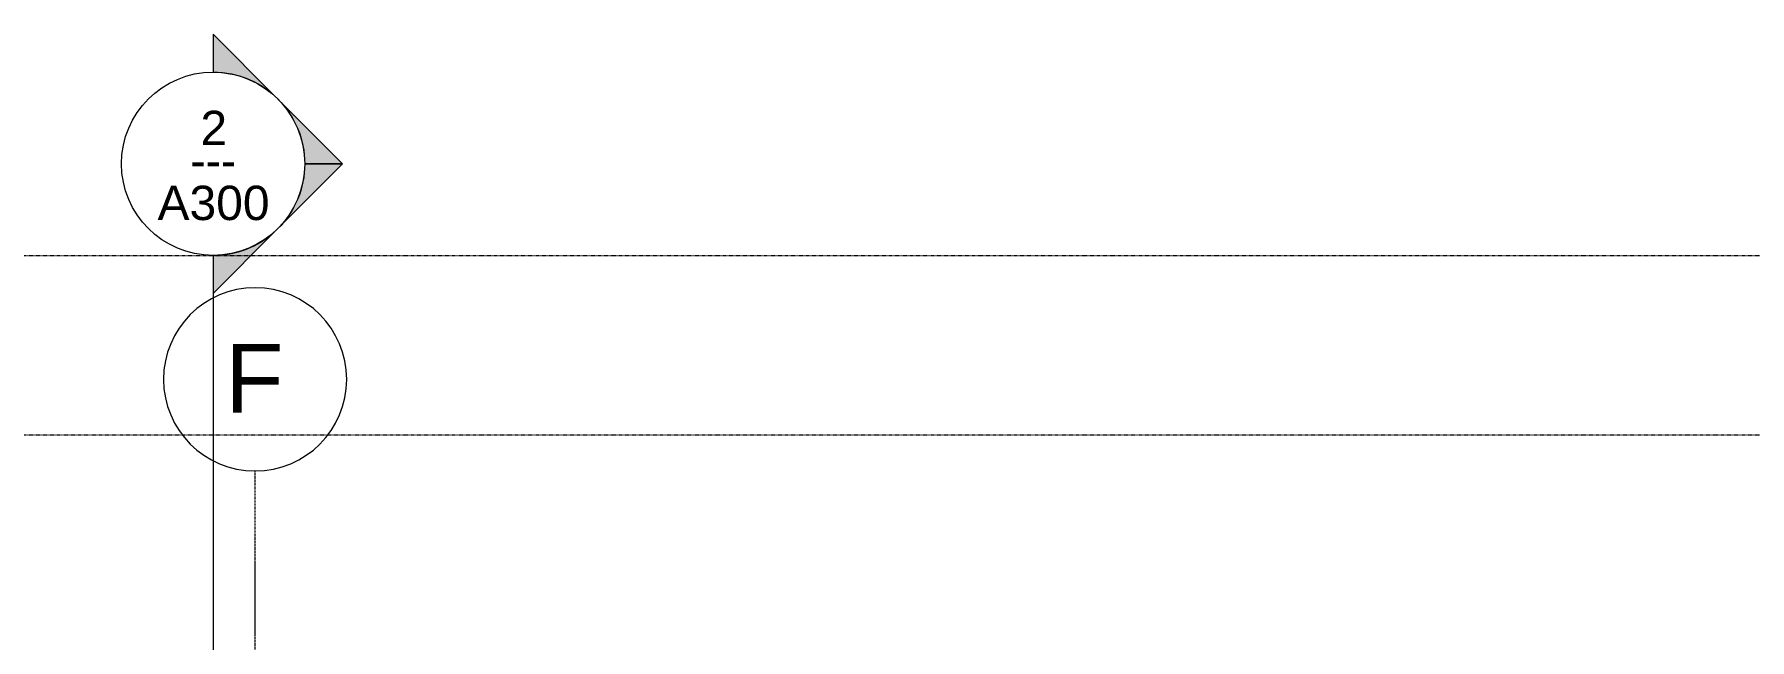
# Model space of a CAD drawing. Header units: inches. Extents: x -4168 to 1833, y -300 to 637.
# Drawn here: x 1057.8 to 1507.2, y 426.3 to 584.9 of the extents above; entities that cross this region are included whole.
import ezdxf

# ---------------------------------------------------------------- set-up
doc = ezdxf.new("R2010")
doc.units = ezdxf.units.IN
doc.header["$MEASUREMENT"] = 0
doc.linetypes.add('Aligning Line 1_8_', pattern=[0.25, 0.125, -0.125])
doc.linetypes.add('Grid Line 1_2_', pattern=[0.875, 0.5, -0.125, 0.125, -0.125])
for name, color, linetype, lineweight in [('G-ANNO-SYMB', 111, 'Aligning Line 1_8_', 9), ('G-ANNO-SYMB-1', 111, 'Continuous', 9), ('S-GRID-1', 1, 'Grid Line 1_2_', 9), ('S-GRID-IDEN', 1, 'Continuous', 9)]:
    doc.layers.add(name, color=color, linetype=linetype, lineweight=lineweight)
doc.styles.add('Arial', font='arial.ttf', dxfattribs={"height": 9})
doc.styles.add('Arial_1', font='arial.ttf', dxfattribs={"height": 18})
doc.styles.add('Century Gothic', font='ufonts.com_century-gothic.ttf', dxfattribs={"height": 9})

# ---------------------------------------------------------------- blocks, each defined once
blk = doc.blocks.new('Section - Section Head - Filled-22785-BUILDING SECTION - EAST_WEST AT RAMP - LOOKING SOUTH')
at = {"layer": 'G-ANNO-SYMB-1'}
h = blk.add_hatch(color=256, dxfattribs=at)
edge = h.paths.add_edge_path(flags=0)
edge.add_line((-10162.08, -248), (-10178.19, -231.9))
edge.add_line((-10178.19, -231.9), (-10178.19, -241.81))
edge.add_arc((-10178.19, -265.84), 24.03, 47.9216, 90, ccw=False)
h = blk.add_hatch(color=256, dxfattribs=at)
edge = h.paths.add_edge_path(flags=0)
edge.add_arc((-10178.19, -265.84), 24, 0, 45, ccw=False)
edge.add_line((-10154.19, -265.84), (-10144.25, -265.84))
edge.add_line((-10144.25, -265.84), (-10161.22, -248.87))
h = blk.add_hatch(color=256, dxfattribs=at)
edge = h.paths.add_edge_path(flags=0)
edge.add_line((-10161.22, -282.81), (-10144.25, -265.84))
edge.add_line((-10144.25, -265.84), (-10154.19, -265.84))
edge.add_arc((-10178.19, -265.84), 24, 315, 360, ccw=False)
h = blk.add_hatch(color=256, dxfattribs=at)
edge = h.paths.add_edge_path(flags=0)
edge.add_arc((-10178.19, -265.84), 24.03, 270, 312.0784, ccw=False)
edge.add_line((-10178.19, -289.87), (-10178.19, -299.78))
edge.add_line((-10178.19, -299.78), (-10162.08, -283.68))
for p, q in [((-10178.19, -241.81), (-10178.19, -231.9)), ((-10178.19, -231.9), (-10162.08, -248)), ((-10161.22, -248.87), (-10144.25, -265.84)), ((-10144.25, -265.84), (-10161.22, -282.81)), ((-10154.19, -265.84), (-10144.25, -265.84)), ((-10144.25, -265.84), (-10154.19, -265.84)), ((-10162.08, -283.68), (-10178.19, -299.78)), ((-10178.19, -299.78), (-10178.19, -289.87))]:
    blk.add_line(p, q, dxfattribs=at)
for centre, radius, start, end in [((-10178.19, -265.87), 24, 90, 270), ((-10178.19, -265.84), 24.03, 47.9216, 90), ((-10178.19, -265.87), 24, 270, 90), ((-10178.19, -265.84), 24, 360, 45), ((-10178.19, -265.84), 24, 315, 360), ((-10178.19, -265.84), 24.03, 270, 312.0784)]:
    blk.add_arc(centre, radius, start, end, dxfattribs=at)
blk = doc.blocks.new('Grid - Grid Head - Circle-50561-BUILDING SECTION - EAST_WEST AT RAMP - LOOKING SOUTH')
at = {"layer": 'S-GRID-IDEN'}
for start, end in [(0, 180), (180, 360)]:
    blk.add_arc((-11847.19, 475.86), 24, start, end, dxfattribs=at)

msp = doc.modelspace()

# ---------------------------------------------------------------- linework, layer by layer
at = {"layer": 'G-ANNO-SYMB'}
for p, q in [((-1178.9656, 526.9531), (1576.5527, 526.9531)), ((-1178.9656, 480), (1576.5784, 480))]:
    msp.add_line(p, q, dxfattribs=at)
at = {"layer": 'G-ANNO-SYMB-1'}
msp.add_line((1104.6036, 526.9531), (1104.6036, -241.8387), dxfattribs=at)
at = {"layer": 'S-GRID-1'}
msp.add_line((1115.6036, -159.8356), (1115.6036, 470.5), dxfattribs=at)

# ---------------------------------------------------------------- block references
at = {"layer": 'G-ANNO-SYMB-1', "extrusion": (0, 0, -1), "rotation": 180}
msp.add_blockref('Section - Section Head - Filled-22785-BUILDING SECTION - EAST_WEST AT RAMP - LOOKING SOUTH', (-11282.793, 285.1144), dxfattribs=at)
at = {"layer": 'S-GRID-IDEN'}
msp.add_blockref('Grid - Grid Head - Circle-50561-BUILDING SECTION - EAST_WEST AT RAMP - LOOKING SOUTH', (12962.793, 18.6375), dxfattribs=at)

# ---------------------------------------------------------------- texts
at = {"layer": 'G-ANNO-SYMB-1', "char_height": 9, "attachment_point": 1}
for s, insert, width, style in [('2', (1101.2826, 564.8617), 8.484, 'Arial'), ('---', (1098.6313, 556.355), 15.453, 'Century Gothic'), ('A300', (1090.0385, 545.2255), 35.754, 'Arial')]:
    msp.add_mtext(s, dxfattribs=dict(at, insert=insert, width=width, style=style))
at = {"layer": 'S-GRID-IDEN', "insert": (1107.7187, 503.7879), "char_height": 18, "width": 18.786, "attachment_point": 1, "style": 'Arial_1'}
msp.add_mtext('F', dxfattribs=at)

doc.saveas('drawing.dxf')
